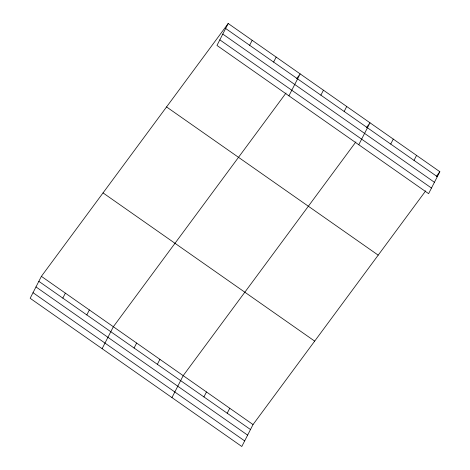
<?xml version="1.0" encoding="UTF-8"?>
<svg xmlns="http://www.w3.org/2000/svg" width="470" height="470" viewBox="0 0 470 470"><rect width="100%" height="100%" fill="white"/><g stroke="black" fill="none" stroke-linecap="round" stroke-linejoin="round"><path stroke-width="0.7" d="M228.197 23.5L216.964 45.443L428.611 193.652L439.844 171.709L228.197 23.5L41.389 276.348L30.156 298.291L241.803 446.5L253.036 424.557L425.714 190.832M62.827 298.121L65.377 293.145M86.815 314.918L89.359 309.941M249.635 45.279L252.179 40.297M102.119 348.681L113.346 326.738L286.03 93.013M273.622 62.075L276.166 57.093M134.079 348.017L136.629 343.041M288.927 95.839L300.154 73.89L296.729 78.525M157.362 364.321L159.912 359.344M320.887 95.175L323.436 90.193M171.961 397.591L183.194 375.647L355.872 141.922M344.169 111.478L346.719 106.496M203.927 396.927L206.471 391.951M358.769 144.748L369.996 122.799L366.577 127.435M227.204 413.23L229.754 408.254M390.729 144.084L393.278 139.102M414.011 160.388L416.561 155.405M436.419 176.344L439.844 171.709M225.647 28.482L437.294 176.691M222.78 34.081L434.427 182.29M219.831 39.85L431.478 188.053M166.55 106.937L378.197 255.145M103.036 192.906L314.683 341.114M41.389 276.348L253.036 424.557M38.84 281.324L250.487 429.533M35.973 286.923L247.62 435.132M33.023 292.692L244.67 440.901"/></g></svg>
